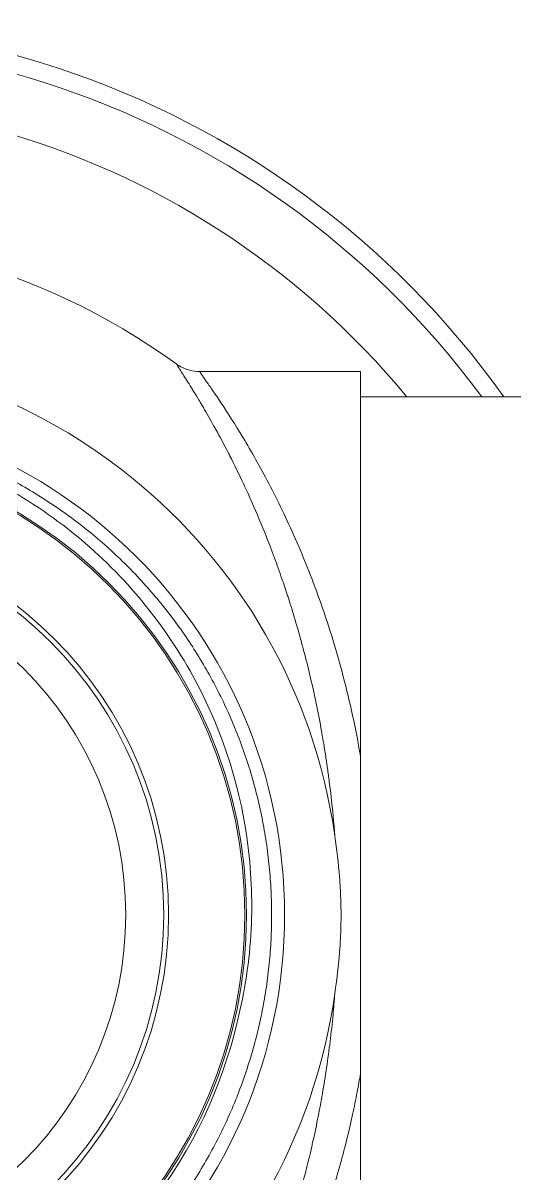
# Model space of a CAD drawing. Header units: millimetres. Extents: x 2.27 to 5, y 4.62 to 5.66.
# Drawn here: x 3.07578 to 3.09569, y 5.50005 to 5.54663 of the extents above; entities that cross this region are included whole.
import ezdxf

# ---------------------------------------------------------------- set-up
doc = ezdxf.new("R2010")
doc.units = ezdxf.units.MM

# ---------------------------------------------------------------- blocks, each defined once
blk = doc.blocks.new('110-32-frente')
at = {"linetype": 'Continuous', "lineweight": 5}
for p, q in [((7.645285063848461, 3.632821304887218), (7.651790757537916, 3.632821304887218)), ((7.651790757537924, 3.632821304887218), (7.651790757537924, 3.617258600954521)), ((7.651790757537945, 3.631797304887221), (7.669783494103447, 3.631797304887221)), ((7.651790757537924, 3.604403208820105), (7.651790757537924, 3.588840504887219))]:
    blk.add_line(p, q, dxfattribs=at)
for radius in [0.0205055999999998, 0.0189645390628185, 0.01889613690844, 0.0158082668674556, 0.0156101282692542, 0.0140746546180918]:
    blk.add_circle((7.628213157537949, 3.610830904887218), radius, dxfattribs=at)
for radius, start, end in [(0.0360959999999996, 35.51042422193105, 324.4895757780754), (0.035369963259018, 36.35411862118664, 323.6458813788134), (0.032973252375607, 39.48386074585393, 320.5161392541459), (0.0275199999999089, 54.10051580746028, 305.8948811632998), (0.0227641131006969, 8.070278307943344, 351.9297216587346), (0.0190835199999998, 297.9386768582255, 346.8626838748261)]:
    blk.add_arc((7.628213157537949, 3.610830904887218), radius, start, end, dxfattribs=at)
for points, knots in [([(7.650751876443244, 3.614026713729873), (7.650711683235237, 3.614558186632937), (7.650661572644522, 3.615086549675108), (7.650601534054017, 3.615613770103365), (7.650581566584535, 3.61578911162493), (7.650560499817188, 3.615964326347998), (7.650538396039457, 3.616139024345951), (7.650514881560787, 3.616324871869235), (7.650490164559868, 3.616510337462813), (7.650464359892659, 3.616694600948214), (7.650441568658785, 3.616857346398671), (7.650417929251232, 3.617019154007039), (7.650393510638522, 3.617179789592757), (7.650364228966041, 3.617372416367487), (7.65033379160581, 3.617563614315194), (7.650302254543831, 3.617753382071156), (7.650277715461918, 3.617901040927648), (7.650252510510192, 3.618047833846368), (7.650226653444825, 3.618193799503661), (7.65013030811837, 3.61873767827334), (7.650024947614419, 3.61926973803315), (7.649911479133407, 3.619790846815643), (7.64976714085693, 3.620453726435183), (7.649609683883803, 3.621098884837071), (7.649440971154497, 3.621726561513309), (7.649416949464118, 3.621815931502379), (7.649392699532902, 3.621904947073752), (7.649368223563348, 3.621993617411813), (7.649306545659903, 3.622217061085262), (7.649243456653564, 3.622438222604728), (7.649178969807372, 3.622657332571254), (7.649088759730872, 3.622963843557755), (7.648995815031634, 3.623266340140457), (7.648900750031828, 3.623563563460436), (7.648881137660083, 3.623624882076712), (7.648861434987503, 3.623685976182382), (7.648841648745204, 3.623746834937549), (7.648765388733912, 3.623981396371064), (7.648688030359089, 3.62421202854848), (7.648609939211844, 3.624438220659552), (7.648511357955888, 3.624723762659943), (7.648411608404614, 3.625002232926057), (7.648310724495821, 3.625274608965813), (7.648298438322227, 3.625307780354074), (7.648286135308381, 3.625340861272263), (7.648273815788762, 3.625373852431637), (7.648083465480063, 3.625883602614081), (7.647889572360285, 3.62637093959891), (7.647694211569187, 3.62683642630234), (7.647492161163262, 3.627317852369732), (7.647288540934246, 3.627775905959801), (7.647085581104747, 3.628210895128631), (7.647078919882312, 3.628225171646391), (7.647072258993745, 3.628239424296321), (7.647065598554491, 3.628253653000907), (7.646872682494219, 3.628665779818277), (7.64668015778443, 3.629057742345601), (7.646493866244738, 3.629422712221426), (7.646477191429483, 3.629455380399829), (7.646460558881153, 3.629487846850835), (7.646443972405678, 3.629520107382592), (7.646268856622883, 3.629860705858796), (7.646098881251461, 3.630178334235903), (7.645936070534716, 3.630473512595148), (7.645910711841394, 3.630519488300169), (7.645885529977468, 3.630564916944635), (7.645860531049273, 3.630609802086322), (7.645709826869023, 3.630880388826327), (7.645565777228888, 3.631131212192439), (7.645430262863826, 3.631361755946262), (7.645398565309848, 3.631415681395989), (7.645367353100077, 3.631468475649982), (7.64533663723607, 3.631520158095913), (7.645290802875202, 3.631597278891779), (7.645246073217244, 3.631671925047765), (7.645202556283692, 3.631744044952316), (7.645129876508384, 3.631864495959082), (7.645060444749582, 3.631978091099966), (7.644995469665402, 3.632083443132234), (7.644961516703979, 3.632138495211549), (7.644928686580129, 3.632191439952503), (7.644897080662516, 3.632242192070108), (7.644768577178709, 3.632448540261052), (7.644660318376224, 3.632618631479498), (7.64457466359505, 3.632753149074119), (7.644520122657148, 3.63283880355452), (7.644474744828919, 3.632910037180565), (7.644439214530315, 3.632966470603744), (7.644418870049917, 3.632998784114093), (7.644401764268677, 3.633026228794122), (7.644387995371593, 3.633048773854579), (7.644369075971709, 3.633079752299074), (7.644356452909207, 3.633101485441439), (7.644350437610504, 3.633113614696537), (7.644349527920013, 3.633115448997461), (7.644348769525408, 3.63311706340249), (7.644348162419071, 3.633118457954413), (7.644345536127722, 3.63312449066969), (7.64434576620512, 3.633126380896957), (7.644348812214368, 3.633124186716713)], [1.32440738e-08, 1.32440738e-08, 1.32440738e-08, 1.32440738e-08, 0.0117254023162589, 0.0117254023162589, 0.0117254023162589, 0.0156249999999998, 0.0156249999999998, 0.0156249999999998, 0.0197734766844192, 0.0197734766844192, 0.0197734766844192, 0.0234374999999997, 0.0234374999999997, 0.0234374999999997, 0.0278312275209451, 0.0278312275209451, 0.0278312275209451, 0.0312499999999996, 0.0312499999999996, 0.0312499999999996, 0.0439885975869441, 0.0439885975869441, 0.0439885975869441, 0.0601928086951854, 0.0601928086951854, 0.0601928086951854, 0.0624999999999992, 0.0624999999999992, 0.0624999999999992, 0.0683139769371395, 0.0683139769371395, 0.0683139769371395, 0.0764470976470931, 0.0764470976470931, 0.0764470976470931, 0.0781249999999989, 0.0781249999999989, 0.0781249999999989, 0.0845919607537636, 0.0845919607537636, 0.0845919607537636, 0.0927557685069169, 0.0927557685069169, 0.0927557685069169, 0.0937499999999987, 0.0937499999999987, 0.0937499999999987, 0.1091119846836971, 0.1091119846836971, 0.1091119846836971, 0.1249999999999983, 0.1249999999999983, 0.1249999999999983, 0.1255214509902932, 0.1255214509902932, 0.1255214509902932, 0.140624999999998, 0.140624999999998, 0.140624999999998, 0.1419769072839152, 0.1419769072839152, 0.1419769072839152, 0.1562499999999977, 0.1562499999999977, 0.1562499999999977, 0.1584731152110892, 0.1584731152110892, 0.1584731152110892, 0.1718749999999975, 0.1718749999999975, 0.1718749999999975, 0.1750097744297292, 0.1750097744297292, 0.1750097744297292, 0.1796874999999974, 0.1796874999999974, 0.1796874999999974, 0.1874999999999973, 0.1874999999999973, 0.1874999999999973, 0.1915824496725735, 0.1915824496725735, 0.1915824496725735, 0.2081808921475014, 0.2081808921475014, 0.2081808921475014, 0.218749999999997, 0.218749999999997, 0.218749999999997, 0.2248018210081435, 0.2248018210081435, 0.2248018210081435, 0.2331174341582813, 0.2331174341582813, 0.2331174341582813, 0.2343749999999968, 0.2343749999999968, 0.2343749999999968, 0.2398151249058267, 0.2398151249058267, 0.2398151249058267, 0.2398151249058267]), ([(7.644348837371707, 3.633124168152022), (7.644400705386772, 3.63308662879098), (7.64445970596472, 3.633048969032377), (7.644598279173037, 3.632973630662569), (7.644680683844947, 3.632937145664755), (7.644895269191422, 3.632863429980322), (7.645033156876833, 3.632835156156666), (7.645209062475472, 3.632822624303766), (7.645246941539866, 3.632821273761585), (7.645284811786446, 3.632821270323024)], [0, 0, 0, 0, 0.0219876860316701, 0.0219876860316701, 0.0491201325164631, 0.0491201325164631, 0.0905594646792641, 0.0905594646792641, 0.1018777720365847, 0.1018777720365847, 0.1018777720365847, 0.1018777720365847]), ([(7.645284946612989, 3.63282133489189), (7.645283813784665, 3.632821318292347), (7.645284203196772, 3.632819284542687), (7.645299483836645, 3.632787132174228), (7.645386169925821, 3.63266277623914), (7.645609390063889, 3.632342734190675), (7.645699299082067, 3.632213661142009), (7.645907081230368, 3.631911004457112), (7.646025357333144, 3.631736809358102), (7.646414771908141, 3.631150516218045), (7.646715806626033, 3.630681788912426), (7.647204488662886, 3.629868191887869), (7.647373649183727, 3.629578446059453), (7.647721073046021, 3.628961482608715), (7.647900021661669, 3.62863293633223), (7.648440036558866, 3.62760043804376), (7.648803584819063, 3.626851438375187), (7.649515170983896, 3.625230528167623), (7.649863605523961, 3.624358031968284), (7.650523668409988, 3.622479996338004), (7.650826890880544, 3.621498127087097), (7.651364560209272, 3.61944649837947), (7.651599127405688, 3.618376785049171), (7.651790757537945, 3.6172586009544)], [0.4909739888707561, 0.4909739888707561, 0.4909739888707561, 0.4909739888707561, 0.4999999999999996, 0.4999999999999996, 0.5624999999999994, 0.5624999999999994, 0.5937499999999996, 0.5937499999999996, 0.6249999999999997, 0.6249999999999997, 0.6874999999999997, 0.6874999999999997, 0.7187499999999999, 0.7187499999999999, 0.75, 0.75, 0.8124999999999998, 0.8124999999999998, 0.875, 0.875, 0.9375, 0.9375, 1, 1, 1, 1]), ([(7.646797226422678, 3.606493495605405), (7.647110133660085, 3.607722318518757), (7.647298484620456, 3.60898107868553), (7.647424963780898, 3.611458244094453), (7.647371446437083, 3.612678674102333), (7.646868424671545, 3.616283033664171), (7.646085042842749, 3.618595811174017), (7.644258052417255, 3.621827771422871), (7.643509831545528, 3.622885174167908), (7.64184098735221, 3.624812598575378), (7.640922353642132, 3.625686273706196), (7.637897708539932, 3.62805051701191), (7.635576575653353, 3.629220212205535), (7.631844535913423, 3.630253611469463), (7.630561989601872, 3.630473715876508), (7.627481994581599, 3.630699548341303), (7.625679837856622, 3.630587270129371), (7.622157508772168, 3.629881905436096), (7.620453413746808, 3.629292743119933), (7.61885162757369, 3.628482933817863)], [-4.412056353415831, -4.412056353415831, -4.412056353415831, -4.412056353415831, -4.040840650236358, -4.040840650236358, -3.682179692951266, -3.682179692951266, -2.969947931813503, -2.969947931813503, -2.589713350433243, -2.589713350433243, -2.215379493102448, -2.215379493102448, -1.453491994394306, -1.453491994394306, -1.069260284525813, -1.069260284525813, -0.5342512803986686, -0.5342512803986686, -1.0000000061e-06, -1.0000000061e-06, -1.0000000061e-06, -1.0000000061e-06]), ([(7.651790757537945, 3.604403206354703), (7.651790757537945, 3.605553683531951), (7.651790757537945, 3.606706066641855), (7.651790757537945, 3.608444408544237), (7.651790757537945, 3.608997364765009), (7.651790757537945, 3.609801044977434), (7.651790757537945, 3.610046959492244), (7.651790757537945, 3.610396972990887), (7.651790757537945, 3.610500833788933), (7.651790757537945, 3.61067532984515), (7.651790757537952, 3.610745912378181), (7.651790757537952, 3.61088570247778), (7.651790757537945, 3.61095488819182), (7.651790757537945, 3.611121061995848), (7.651790757537945, 3.611218055035623), (7.651790757537945, 3.611548884809614), (7.651790757537945, 3.611782412047237), (7.651790757537945, 3.612517960525472), (7.651790757537945, 3.613016885117236), (7.651790757537945, 3.614791401118978), (7.651790757537945, 3.616026108921957), (7.651790757537945, 3.617258602673562)], [1.4184692193e-06, 1.4184692193e-06, 1.4184692193e-06, 1.4184692193e-06, 0.3580834973747764, 0.3580834973747764, 0.524374520577095, 0.524374520577095, 0.5974474965733019, 0.5974474965733019, 0.6282835375989948, 0.6282835375989948, 0.6492317606330273, 0.6492317606330273, 0.6697651112302153, 0.6697651112302153, 0.6985452644766312, 0.6985452644766312, 0.7680071615607539, 0.7680071615607539, 0.9173512890970232, 0.9173512890970232, 1.30105327895888, 1.30105327895888, 1.30105327895888, 1.30105327895888]), ([(7.650751832353933, 3.607635104112656), (7.650844141379025, 3.608286175111036), (7.650918525850778, 3.608928779457073), (7.6509770185895, 3.609818303736926), (7.650988266234817, 3.610049391957431), (7.650998421695383, 3.610389221380799), (7.651000705549714, 3.610497031077944), (7.651002590715798, 3.610649910707667), (7.651002979365258, 3.610694851657839), (7.651003361869214, 3.610772035780602), (7.651003436268574, 3.610804267367274), (7.651003414118995, 3.61086953571262), (7.651003313288149, 3.610902566212757), (7.651002841189928, 3.610984497935138), (7.651002363396648, 3.611033384855605), (7.650999860916115, 3.611215182090653), (7.650996592019517, 3.611347951741208), (7.650981520609718, 3.611775924505721), (7.650964259867243, 3.612069012687893), (7.650896292854647, 3.612921800698568), (7.650830463043718, 3.613472241515078), (7.650751885555806, 3.614026713189872)], [1.0000053918e-06, 1.0000053918e-06, 1.0000053918e-06, 1.0000053918e-06, 0.1957344964813815, 0.1957344964813815, 0.2644919587114384, 0.2644919587114384, 0.2964765699999407, 0.2964765699999407, 0.3097961332212233, 0.3097961332212233, 0.3193477663450099, 0.3193477663450099, 0.3291362147083869, 0.3291362147083869, 0.3436258769724906, 0.3436258769724906, 0.3830108140008348, 0.3830108140008348, 0.4704864232018197, 0.4704864232018197, 0.6364441996048626, 0.6364441996048626, 0.6364441996048626, 0.6364441996048626]), ([(7.644348794142692, 3.588537561966067), (7.644346450375955, 3.58853587745418), (7.644345773588932, 3.588536617836588), (7.644346780428874, 3.588539790702864), (7.644346991084631, 3.588540454544762), (7.644347275184003, 3.588541224480192), (7.644347632727366, 3.588542100679127), (7.644353971056397, 3.588557633444377), (7.644383287106593, 3.588606378486755), (7.644434361674626, 3.588687647439787), (7.644434794412539, 3.588688336004736), (7.644435228713938, 3.588689026906397), (7.644435664578054, 3.588689720145136), (7.644462575577129, 3.588732521894986), (7.644495398965852, 3.588784169403897), (7.644533976446383, 3.588844771802552), (7.644569769182232, 3.588900999571105), (7.644610515936606, 3.588964936615858), (7.644655954203698, 3.589036519879101), (7.644660448419678, 3.589043600048881), (7.644664987096412, 3.589050752696344), (7.644669570004865, 3.589057977802638), (7.644720687064107, 3.589138565532152), (7.644777290014082, 3.589228140712588), (7.6448384685131, 3.589325817881982), (7.644887029884182, 3.589403350631965), (7.644938479222653, 3.589485995318469), (7.644992773963977, 3.589573984456702), (7.645006851764605, 3.589596798701968), (7.645021112939808, 3.589619958892132), (7.645035554154644, 3.589643464805778), (7.64517541633225, 3.589871117971014), (7.645332167392175, 3.590131194170171), (7.645502050075692, 3.590422780264784), (7.645635667596557, 3.590652120950232), (7.645777408377973, 3.590900954913042), (7.645925764954307, 3.591169631218562), (7.645965500618849, 3.591241593188911), (7.64600572607847, 3.591315004583136), (7.646046400791284, 3.591389852323352), (7.646142446609324, 3.591566591430773), (7.646240999310991, 3.591751346117291), (7.646341451890187, 3.591943851641545), (7.646389268186631, 3.592035485935937), (7.646437514487125, 3.592128874898712), (7.646486035881757, 3.592223795524951), (7.646539534500334, 3.592328452912024), (7.646593404732499, 3.592435038378258), (7.646647476817861, 3.592543334203526), (7.646789103735379, 3.592826985255853), (7.646932115362609, 3.593122356223478), (7.647075959528003, 3.593430303866703), (7.647141237965719, 3.593570054693532), (7.647206655020107, 3.593712313604509), (7.647272135028862, 3.593857102971167), (7.647481224223817, 3.594319440907412), (7.647690958411344, 3.594807583109858), (7.647898528297873, 3.595321783955069), (7.648002128136418, 3.595578425828502), (7.648105188110549, 3.59584155835029), (7.648207496841563, 3.596111627378241), (7.648226933222169, 3.596162934479465), (7.648246342486558, 3.596214491931871), (7.648265719964449, 3.596266294296832), (7.648348171377193, 3.596486714012861), (7.648430125107793, 3.596711776538562), (7.64851117236865, 3.596940953681922), (7.648611080423606, 3.597223463447097), (7.648709610394867, 3.597512226758023), (7.648805859866939, 3.597805414779475), (7.648816066729183, 3.59783650616816), (7.648826247954402, 3.597867647275453), (7.648836403329197, 3.597898838298569), (7.648921881379692, 3.598161373941239), (7.649005633574453, 3.598427776818624), (7.649087547378741, 3.598698263591533), (7.649181582472756, 3.599008775956846), (7.649273194699119, 3.599324671151215), (7.649362044366447, 3.599645829186819), (7.649445928919837, 3.599949040208247), (7.6495273979857, 3.60025711519972), (7.649606182875906, 3.600570027375174), (7.649683537682705, 3.600877259647976), (7.649758304780548, 3.601189154889471), (7.649830287764408, 3.601506018016642), (7.649833617886598, 3.601520676938449), (7.649836942244582, 3.601535347355241), (7.649840260809653, 3.601550029268285), (7.649915160983781, 3.601881400755392), (7.649987107809593, 3.602218633944062), (7.650055516496514, 3.602560594065888), (7.650116320399995, 3.602864539532191), (7.650174328969379, 3.603172217293913), (7.650229018891344, 3.603481408878653), (7.650235806931724, 3.603519785326945), (7.650242545345157, 3.60355819360787), (7.650249233180674, 3.60359663000678), (7.650309741856872, 3.603944386109585), (7.650366109488488, 3.604294443603492), (7.650418310338225, 3.604647355436576), (7.650522462346991, 3.605351491030547), (7.650610018672367, 3.606066998606873), (7.650679582213335, 3.606792684479277), (7.650706350239693, 3.607071928150524), (7.65073045552824, 3.607352677849899), (7.650751831803772, 3.607635104190585)], [0.7605736909317744, 0.7605736909317744, 0.7605736909317744, 0.7605736909317744, 0.7647510032146418, 0.7647510032146418, 0.7647510032146418, 0.7656249999999983, 0.7656249999999983, 0.7656249999999983, 0.7811187267797388, 0.7811187267797388, 0.7811187267797388, 0.7812499999999984, 0.7812499999999984, 0.7812499999999984, 0.7893550340130924, 0.7893550340130924, 0.7893550340130924, 0.7968749999999984, 0.7968749999999984, 0.7968749999999984, 0.7976187860964953, 0.7976187860964953, 0.7976187860964953, 0.8059148623483805, 0.8059148623483805, 0.8059148623483805, 0.8124999999999984, 0.8124999999999984, 0.8124999999999984, 0.8142074260360638, 0.8142074260360638, 0.8142074260360638, 0.8307437303626173, 0.8307437303626173, 0.8307437303626173, 0.8437499999999987, 0.8437499999999987, 0.8437499999999987, 0.8472335851570683, 0.8472335851570683, 0.8472335851570683, 0.8554594277744287, 0.8554594277744287, 0.8554594277744287, 0.8593749999999989, 0.8593749999999989, 0.8593749999999989, 0.8636922234977665, 0.8636922234977665, 0.8636922234977665, 0.8749999999999991, 0.8749999999999991, 0.8749999999999991, 0.8801316226981118, 0.8801316226981118, 0.8801316226981118, 0.8965177973365946, 0.8965177973365946, 0.8965177973365946, 0.9046962719478796, 0.9046962719478796, 0.9046962719478796, 0.9062499999999992, 0.9062499999999992, 0.9062499999999992, 0.9128611324510226, 0.9128611324510226, 0.9128611324510226, 0.9210107648658848, 0.9210107648658848, 0.9210107648658848, 0.9218749999999992, 0.9218749999999992, 0.9218749999999992, 0.9291492893209988, 0.9291492893209988, 0.9291492893209988, 0.9374999999999994, 0.9374999999999994, 0.9374999999999994, 0.9453840546831316, 0.9453840546831316, 0.9453840546831316, 0.9531249999999996, 0.9531249999999996, 0.9531249999999996, 0.9534831164937582, 0.9534831164937582, 0.9534831164937582, 0.9615658230682892, 0.9615658230682892, 0.9615658230682892, 0.9687499999999998, 0.9687499999999998, 0.9687499999999998, 0.9696416904861948, 0.9696416904861948, 0.9696416904861948, 0.9777093247392424, 0.9777093247392424, 0.9777093247392424, 0.9938060035813482, 0.9938060035813482, 0.9938060035813482, 1, 1, 1, 1]), ([(7.651790757537959, 3.6044032063546), (7.651747887451598, 3.604153052193982), (7.651702722773706, 3.603904525801606), (7.651655200762598, 3.603657017913644), (7.651596876580478, 3.603353249306273), (7.651535002599175, 3.603051011613391), (7.651469913230343, 3.602751462746049), (7.65146121319993, 3.602711424191317), (7.651452461053821, 3.602671457798678), (7.651443657829731, 3.602631566694164), (7.651368936938951, 3.602292974965322), (7.651290541761703, 3.601959801554677), (7.651208850921023, 3.601632024209672), (7.651169492217491, 3.601474100858158), (7.651129367484642, 3.601317431169547), (7.651088481188368, 3.601161895723073), (7.651044438632737, 3.600994353559116), (7.650999536500954, 3.600828216859863), (7.650953806802526, 3.60066342801765), (7.650777333241037, 3.600027498307195), (7.650588536058961, 3.599411642059188), (7.650389779083134, 3.598815590532016), (7.650322554133332, 3.598613989889663), (7.650254189713357, 3.598414654764241), (7.650184721369839, 3.598217453225199), (7.650151409816692, 3.598122890878997), (7.650117842998, 3.598028815541826), (7.650084024116332, 3.597935210949991), (7.649979649747436, 3.597646321438663), (7.649872874715255, 3.597361915378062), (7.649764565703803, 3.597083501785846), (7.649735151646652, 3.59700789151849), (7.649705624436578, 3.596932723254337), (7.649675998273572, 3.596858011575434), (7.649596494238487, 3.596657517169834), (7.649516340812553, 3.596460470411955), (7.649435776411799, 3.596267050553962), (7.649339956266651, 3.596037004544903), (7.649243554597093, 3.595812088150323), (7.649146637717202, 3.595591840363006), (7.649131659130055, 3.595557800878033), (7.649116669794195, 3.595523876566467), (7.649101670219451, 3.595490066313281), (7.648877598748271, 3.59498499111601), (7.648651242848892, 3.594505364661159), (7.648425497687348, 3.594050787070852), (7.648306378826113, 3.593810920291288), (7.648187429914771, 3.593578028904826), (7.648069022506582, 3.593351996133851), (7.647962962882495, 3.593149534555745), (7.647857517331361, 3.592952918604424), (7.647752706981655, 3.59276158307885), (7.647680711925032, 3.592630153195852), (7.647609016270528, 3.592501216469226), (7.647537914561127, 3.592375101383853), (7.647499574297262, 3.592307096188328), (7.647461453887573, 3.592239997653539), (7.647423606848171, 3.592173867883699), (7.64731557875912, 3.591985111437278), (7.647209776506998, 3.591804243032164), (7.647106573945643, 3.591631041635857), (7.64708126711406, 3.59158857002945), (7.647056116689576, 3.591546559734659), (7.647031127571138, 3.59150500776996), (7.646852423727544, 3.591207858599993), (7.646682077764069, 3.590934346145537), (7.646522363159512, 3.590684188310184), (7.646391436418482, 3.59047912033775), (7.646267654048144, 3.590289747013824), (7.646152555980883, 3.590116509560516), (7.646107834935875, 3.590049198613147), (7.646064404791282, 3.589984292107565), (7.646022381784959, 3.589921856483083), (7.64594735954499, 3.589810392292093), (7.645876826149433, 3.589706809585955), (7.645811298126973, 3.589611310967715), (7.645808678439457, 3.589607493111966), (7.645806066742622, 3.589603688161929), (7.645803463113616, 3.589599896195281), (7.645741036336758, 3.589508976845586), (7.645683013224633, 3.589425149856513), (7.645630489396125, 3.589349555518921), (7.645595334473121, 3.589298959185917), (7.645562643829662, 3.589252051514119), (7.645532546712557, 3.58920890321475), (7.645516025897508, 3.589185218385697), (7.645500284198519, 3.589162662272645), (7.645485343944408, 3.589141246297465), (7.6454433951803, 3.589081115212405), (7.645407764476977, 3.589029972952705), (7.645378690870883, 3.588987788272717), (7.645324023574972, 3.588908468136899), (7.645292537029384, 3.588860816988663), (7.645285705168206, 3.588845710144983), (7.645285324668115, 3.588844868770237), (7.645285020630468, 3.588844128773725), (7.645284793081458, 3.588843490005789), (7.645284080535887, 3.588841489771812), (7.64528412026901, 3.588840485246667), (7.645284908321093, 3.588840474779292)], [0, 0, 0, 0, 0.0140303850506714, 0.0140303850506714, 0.0140303850506714, 0.0312500000000001, 0.0312500000000001, 0.0312500000000001, 0.0335516227759375, 0.0335516227759375, 0.0335516227759375, 0.0530875680542096, 0.0530875680542096, 0.0530875680542096, 0.0625000000000003, 0.0625000000000003, 0.0625000000000003, 0.0726390342332475, 0.0726390342332475, 0.0726390342332475, 0.1117661560564313, 0.1117661560564313, 0.1117661560564313, 0.1250000000000004, 0.1250000000000004, 0.1250000000000004, 0.1313459105780319, 0.1313459105780319, 0.1313459105780319, 0.1509311357242736, 0.1509311357242736, 0.1509311357242736, 0.1562500000000005, 0.1562500000000005, 0.1562500000000005, 0.1705235720457399, 0.1705235720457399, 0.1705235720457399, 0.1875000000000006, 0.1875000000000006, 0.1875000000000006, 0.1901237215422194, 0.1901237215422194, 0.1901237215422194, 0.2293182424554359, 0.2293182424554359, 0.2293182424554359, 0.2500000000000005, 0.2500000000000005, 0.2500000000000005, 0.2685250185288415, 0.2685250185288415, 0.2685250185288415, 0.2812500000000006, 0.2812500000000006, 0.2812500000000006, 0.2881117077050782, 0.2881117077050782, 0.2881117077050782, 0.3076973128847826, 0.3076973128847826, 0.3076973128847826, 0.3125000000000007, 0.3125000000000007, 0.3125000000000007, 0.3468452951089389, 0.3468452951089389, 0.3468452951089389, 0.3750000000000005, 0.3750000000000005, 0.3750000000000005, 0.3859394349945661, 0.3859394349945661, 0.3859394349945661, 0.4054692351958039, 0.4054692351958039, 0.4054692351958039, 0.4062500000000007, 0.4062500000000007, 0.4062500000000007, 0.4249702670264206, 0.4249702670264206, 0.4249702670264206, 0.4375000000000007, 0.4375000000000007, 0.4375000000000007, 0.4443777816944169, 0.4443777816944169, 0.4443777816944169, 0.4636889955254958, 0.4636889955254958, 0.4636889955254958, 0.5000000000000006, 0.5000000000000006, 0.5000000000000006, 0.5020223391994348, 0.5020223391994348, 0.5020223391994348, 0.5083550797039202, 0.5083550797039202, 0.5083550797039202, 0.5083550797039202])]:
    blk.add_open_spline(points, degree=3, knots=knots, dxfattribs=at)
blk.add_rational_spline([(7.608755292135136, 3.615372252991683), (7.608575487205314, 3.614601860578964), (7.608457153703263, 3.613819664015011), (7.60721916913787, 3.60563645928839), (7.612130181410698, 3.598974672453163), (7.617041193683533, 3.592312885617936), (7.625224398410152, 3.591074901052536), (7.633407603136781, 3.58983691648714), (7.640069389972004, 3.594747928759971), (7.646731176807236, 3.599658941032807), (7.647969161372634, 3.607842145759427), (7.649207145938027, 3.616025350486046), (7.644296133665192, 3.622687137321278), (7.639385121392365, 3.629348924156502), (7.631201916665738, 3.630586908721905), (7.62467945770104, 3.6315736497111), (7.61885162757369, 3.628482933817863)], [0.985976311156106, 0.9921860307740652, 1, 0.9238795325112868, 1, 0.9238795325112868, 1, 0.9238795325112868, 1, 0.9238795325112868, 1, 0.9238795325112868, 1, 0.9238795325112868, 1, 0.9383758606250956, 0.9765286847655748], degree=2, knots=[0.7481669166079474, 0.7481669166079474, 0.7481669166079474, 0.75, 0.75, 0.7678571428571429, 0.7678571428571429, 0.7857142857142857, 0.7857142857142857, 0.8035714285714286, 0.8035714285714286, 0.8214285714285713, 0.8214285714285713, 0.8392857142857142, 0.8392857142857142, 0.8571428571428571, 0.8571428571428571, 0.871599298315257, 0.871599298315257, 0.871599298315257], dxfattribs=at)

msp = doc.modelspace()

# ---------------------------------------------------------------- block references
msp.add_blockref('110-32-frente', (-4.562353464303336, 1.899701889722386))

doc.saveas('drawing.dxf')
